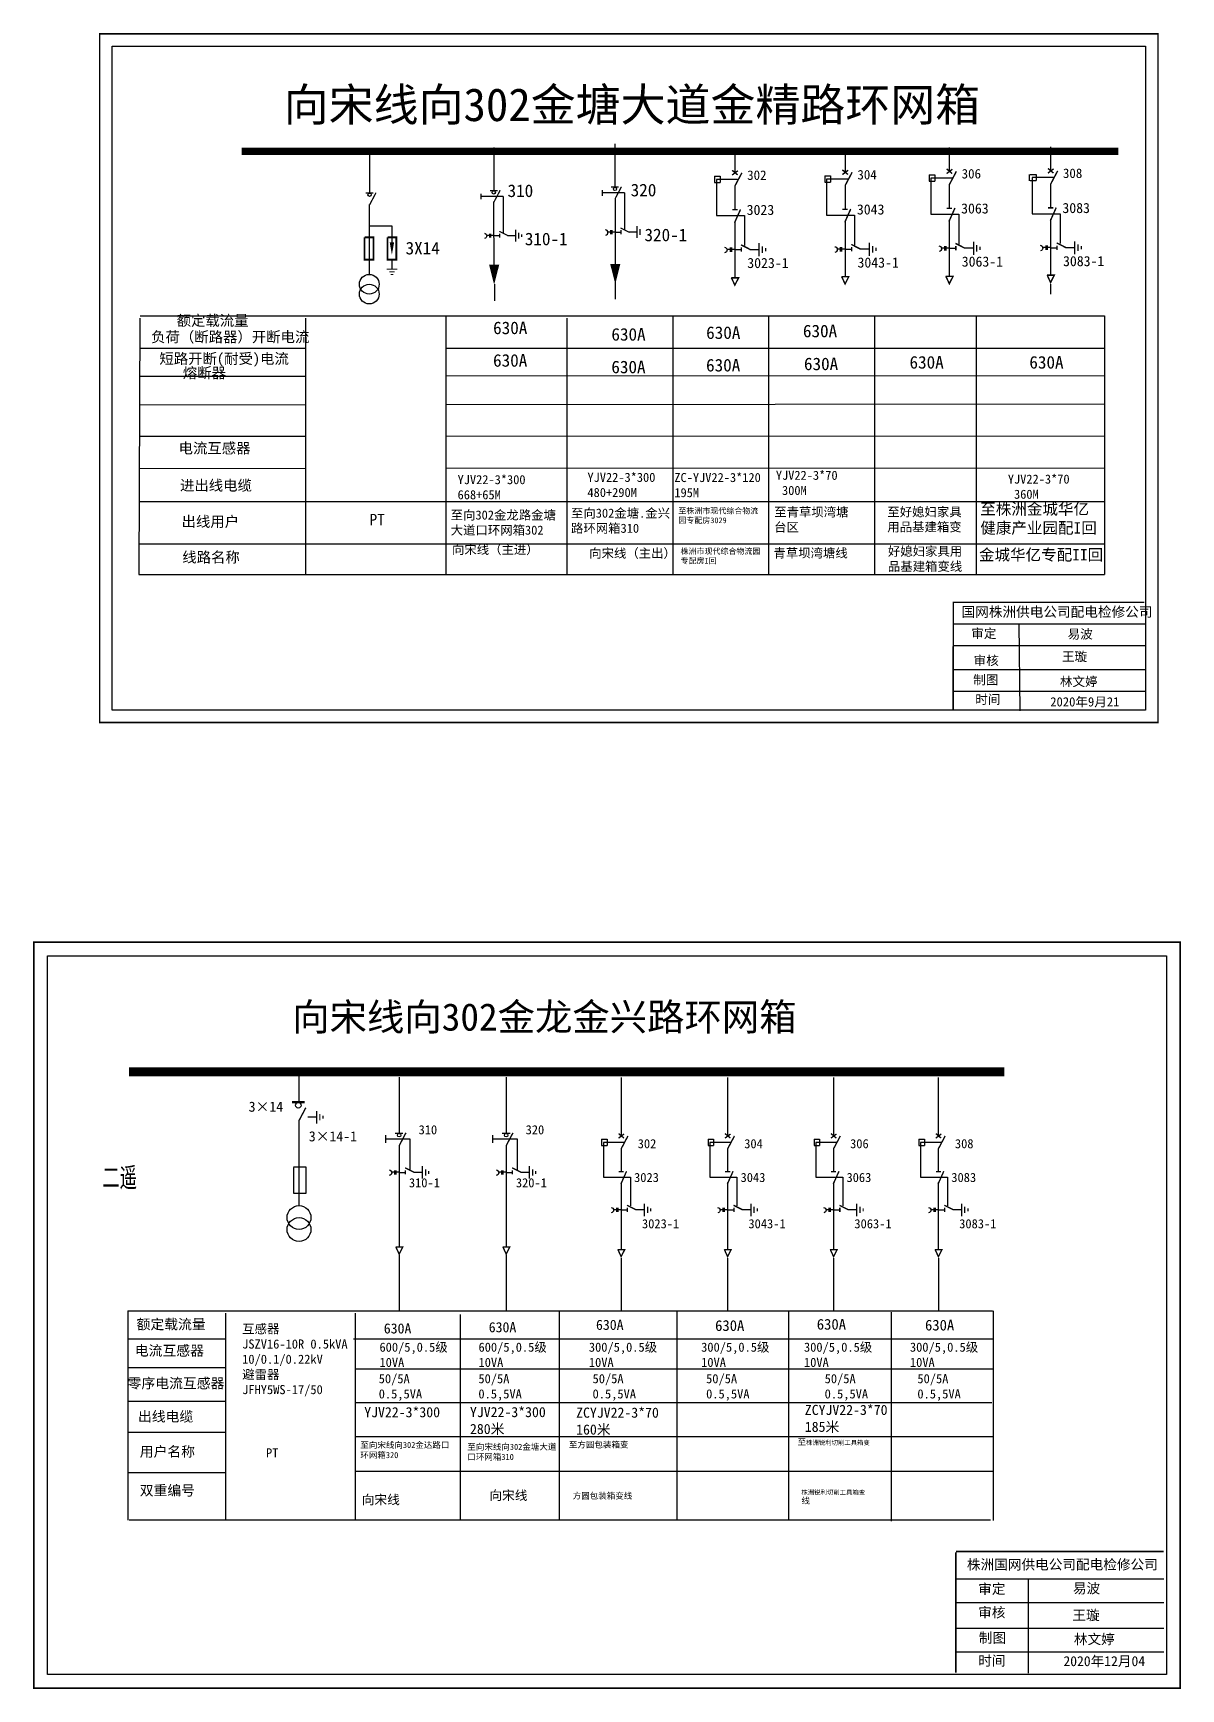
# Model space of a CAD drawing. Extents: x 1227 to 1916, y -706 to -78.
# Drawn here: x 1481.1 to 1682.4, y -706.4 to -415.9 of the extents above; entities that cross this region are included whole.
import ezdxf

# ---------------------------------------------------------------- set-up
doc = ezdxf.new("R2010")
doc.units = 0
doc.header["$LTSCALE"] = 5
doc.linetypes.add('ACAD_ISO02W100', pattern=[15, 12, -3])
doc.linetypes.add('CENTER', pattern=[50.8, 31.75, -6.35, 6.35, -6.35])
doc.layers.get('0').update_dxf_attribs({"linetype": 'CONTINUOUS'})
doc.layers.get('Defpoints').update_dxf_attribs({"linetype": 'CONTINUOUS'})
for name, color, linetype in [('2', 7, 'CONTINUOUS'), ('3', 7, 'CONTINUOUS'), ('Layer2', 1, 'CONTINUOUS')]:
    doc.layers.add(name, color=color, linetype=linetype)
doc.layers.add('MiniCADLayer', color=7, linetype='CONTINUOUS', lineweight=20)
doc.styles.add('宋体_txtstyle_0.00_0_0', font='')
doc.styles.add('宋体_txtstyle_1.60_0_0', font='', dxfattribs={"height": 1.599161})
doc.styles.add('宋体_txtstyle_1.66_0_0', font='', dxfattribs={"height": 1.663926})
doc.styles.add('宋体_txtstyle_1.77_0_0', font='', dxfattribs={"height": 1.774854})
doc.styles.add('宋体_txtstyle_1.78_0_0', font='', dxfattribs={"height": 1.776846})
doc.styles.add('宋体_txtstyle_1.85_0_0', font='', dxfattribs={"height": 1.848807})
doc.styles.add('宋体_txtstyle_1.99_0_0', font='', dxfattribs={"height": 1.985801})
doc.styles.add('宋体_txtstyle_2.21_0_0', font='', dxfattribs={"height": 2.206445})
doc.styles.add('宋体_txtstyle_3.43_0_0', font='', dxfattribs={"height": 3.432908})
doc.styles.get('宋体_txtstyle_0.00_0_0').set_extended_font_data('宋体')
doc.styles.get('宋体_txtstyle_1.60_0_0').set_extended_font_data('宋体')
doc.styles.get('宋体_txtstyle_1.66_0_0').set_extended_font_data('宋体')
doc.styles.get('宋体_txtstyle_1.77_0_0').set_extended_font_data('宋体')
doc.styles.get('宋体_txtstyle_1.78_0_0').set_extended_font_data('宋体')
doc.styles.get('宋体_txtstyle_1.85_0_0').set_extended_font_data('宋体')
doc.styles.get('宋体_txtstyle_1.99_0_0').set_extended_font_data('宋体')
doc.styles.get('宋体_txtstyle_2.21_0_0').set_extended_font_data('宋体')
doc.styles.get('宋体_txtstyle_3.43_0_0').set_extended_font_data('宋体')

# ---------------------------------------------------------------- blocks, each defined once
blk = doc.blocks.new('JD')
for points in [[(-2, 0.2), (-2, -0.2), (2, 0.2), (2, -0.2)], [(1, -1.2), (1, -0.8), (-1, -1.2), (-1, -0.8)], [(-0.5, -1.8), (-0.5, -2.2), (0.5, -1.8), (0.5, -2.2)]]:
    blk.add_trace(points)

msp = doc.modelspace()

# ---------------------------------------------------------------- linework, layer by layer
at = {"color": 0}
for p, q in [((1527.71, -598.12, 0.01), (1527.71, -603.39, 0.01)), ((1545.31, -599.09, 0.01), (1545.31, -608.87, 0.01)), ((1564.07, -599.09, 0.01), (1564.07, -608.87, 0.01)), ((1584.24, -599.14, 0.01), (1584.24, -609.42, 0.01)), ((1602.91, -599.14, 0.01), (1602.91, -609.42, 0.01)), ((1621.48, -599.14, 0.01), (1621.48, -609.42, 0.01)), ((1639.86, -599.14, 0.01), (1639.86, -609.42, 0.01)), ((1527.74, -606.65, 0.01), (1527.74, -621.58, 0.01)), ((1529.31, -606.06, 0.01), (1530.82, -606.06, 0.01)), ((1580.82, -609.97, 0.01), (1580.82, -611.04, 0.01)), ((1580.82, -609.97, 0.01), (1581.78, -609.97, 0.01)), ((1581.78, -609.97, 0.01), (1581.78, -611.04, 0.01)), ((1599.49, -609.97, 0.01), (1599.49, -611.04, 0.01)), ((1599.49, -609.97, 0.01), (1600.45, -609.97, 0.01)), ((1600.45, -609.97, 0.01), (1600.45, -611.04, 0.01)), ((1618.07, -609.97, 0.01), (1618.07, -611.04, 0.01)), ((1618.07, -609.97, 0.01), (1619.03, -609.97, 0.01)), ((1619.03, -609.97, 0.01), (1619.03, -611.04, 0.01)), ((1636.45, -609.97, 0.01), (1636.45, -611.04, 0.01)), ((1636.45, -609.97, 0.01), (1637.41, -609.97, 0.01)), ((1637.41, -609.97, 0.01), (1637.41, -611.04, 0.01)), ((1545.31, -611.06, 0.01), (1545.31, -628.84, 0.01)), ((1564.07, -611.06, 0.01), (1564.07, -628.84, 0.01)), ((1580.82, -611.04, 0.01), (1581.78, -611.04, 0.01)), ((1584.24, -611.6, 0.01), (1584.24, -615.56, 0.01)), ((1599.49, -611.04, 0.01), (1600.45, -611.04, 0.01)), ((1602.91, -611.6, 0.01), (1602.91, -615.56, 0.01)), ((1618.07, -611.04, 0.01), (1619.03, -611.04, 0.01)), ((1621.48, -611.6, 0.01), (1621.48, -615.56, 0.01)), ((1636.45, -611.04, 0.01), (1637.41, -611.04, 0.01)), ((1639.86, -611.6, 0.01), (1639.86, -615.56, 0.01)), ((1545.31, -615.78, 0.01), (1546.41, -615.78, 0.01)), ((1547.86, -615.75, 0.01), (1549.36, -615.75, 0.01)), ((1564.07, -615.78, 0.01), (1565.18, -615.78, 0.01)), ((1566.63, -615.75, 0.01), (1568.13, -615.75, 0.01)), ((1584.24, -617.55, 0.01), (1584.24, -629.25, 0.01)), ((1602.91, -617.55, 0.01), (1602.91, -629.25, 0.01)), ((1621.48, -617.55, 0.01), (1621.48, -629.25, 0.01)), ((1639.86, -617.55, 0.01), (1639.86, -629.25, 0.01)), ((1584.24, -622.35, 0.01), (1585.34, -622.35, 0.01)), ((1586.79, -622.32, 0.01), (1588.29, -622.32, 0.01)), ((1602.91, -622.35, 0.01), (1604.01, -622.35, 0.01)), ((1605.46, -622.32, 0.01), (1606.97, -622.32, 0.01)), ((1621.48, -622.35, 0.01), (1622.59, -622.35, 0.01)), ((1624.03, -622.32, 0.01), (1625.54, -622.32, 0.01)), ((1639.86, -622.35, 0.01), (1640.97, -622.35, 0.01)), ((1642.42, -622.32, 0.01), (1643.92, -622.32, 0.01)), ((1515, -645.02, 0.01), (1497.85, -645.02, 0.01)), ((1514.93, -650.06, 0.01), (1497.79, -650.06, 0.01)), ((1514.93, -656.01, 0.01), (1497.79, -656.01, 0.01)), ((1514.87, -661.44, 0.01), (1497.72, -661.44, 0.01)), ((1514.93, -668.5, 0.01), (1497.78, -668.5, 0.01))]:
    msp.add_line(p, q, dxfattribs=at)
at = {"color": 0, "linetype": 'ACAD_ISO02W100'}
for p, q in [((1581.13, -610.53, 0.01), (1581.13, -616.63, 0.01)), ((1584.71, -610.53, 0.01), (1581.13, -610.53, 0.01)), ((1599.8, -610.53, 0.01), (1599.8, -616.63, 0.01)), ((1603.39, -610.53, 0.01), (1599.8, -610.53, 0.01)), ((1618.37, -610.53, 0.01), (1618.37, -616.63, 0.01)), ((1621.96, -610.53, 0.01), (1618.37, -610.53, 0.01)), ((1636.76, -610.53, 0.01), (1636.76, -616.63, 0.01)), ((1640.34, -610.53, 0.01), (1636.76, -610.53, 0.01)), ((1581.13, -616.63, 0.01), (1585.86, -616.63, 0.01)), ((1585.86, -616.63, 0.01), (1585.86, -621.66, 0.01)), ((1599.8, -616.63, 0.01), (1604.53, -616.63, 0.01)), ((1604.53, -616.63, 0.01), (1604.53, -621.66, 0.01)), ((1618.37, -616.63, 0.01), (1623.11, -616.63, 0.01)), ((1623.11, -616.63, 0.01), (1623.11, -621.66, 0.01)), ((1636.76, -616.63, 0.01), (1641.49, -616.63, 0.01)), ((1641.49, -616.63, 0.01), (1641.49, -621.66, 0.01))]:
    msp.add_line(p, q, dxfattribs=at)
at = {"color": 0, "linetype": 'CENTER'}
for p, q in [((1545.31, -630.27, 0.01), (1545.31, -640.1, 0.01)), ((1564.08, -630.27, 0.01), (1564.08, -640.1, 0.01)), ((1584.24, -630.82, 0.01), (1584.24, -640.05, 0.01)), ((1602.91, -630.82, 0.01), (1602.91, -640.05, 0.01)), ((1621.49, -630.82, 0.01), (1621.49, -640.05, 0.01)), ((1639.87, -630.82, 0.01), (1639.87, -640.05, 0.01))]:
    msp.add_line(p, q, dxfattribs=at)
at = {"color": 0, "linetype": 'Continuous'}
for p, q in [((1497.75, -640.08, 0.01), (1649.36, -640.08, 0.01)), ((1497.82, -676.83, 0.01), (1497.82, -640.08, 0.01)), ((1514.84, -640.48, 0.01), (1514.84, -676.82, 0.01)), ((1537.6, -640.48, 0.01), (1537.6, -676.82, 0.01)), ((1556.04, -640.72, 0.01), (1556.04, -676.8, 0.01)), ((1573.38, -640.15, 0.01), (1573.38, -676.82, 0.01)), ((1594.03, -640.15, 0.01), (1594.03, -676.82, 0.01)), ((1613.57, -640.18, 0.01), (1613.57, -676.84, 0.01)), ((1631.62, -640.3, 0.01), (1631.62, -676.97, 0.01)), ((1649.45, -640.1, 0.01), (1649.45, -676.85, 0.01)), ((1537.32, -644.99, 0.01), (1649.41, -644.99, 0.01)), ((1537.6, -650.27, 0.01), (1649.45, -650.27, 0.01)), ((1537.6, -656.16, 0.01), (1649.27, -656.16, 0.01)), ((1537.6, -662.14, 0.01), (1649.57, -662.14, 0.01)), ((1537.6, -668.21, 0.01), (1649.41, -668.21, 0.01)), ((1649.02, -676.83, 0.01), (1497.94, -676.83, 0.01)), ((1642.94, -687.08, 0.01), (1679.38, -687.08, 0.01)), ((1655.59, -687.08, 0.01), (1655.59, -703.64, 0.01)), ((1642.94, -691.23, 0.01), (1679.38, -691.23, 0.01)), ((1642.94, -695.76, 0.01), (1679.38, -695.76, 0.01)), ((1642.94, -699.91, 0.01), (1679.38, -699.91, 0.01))]:
    msp.add_line(p, q, dxfattribs=at)
at = {"color": 0, "linetype": 'Continuous', "const_width": 0.292, "elevation": 0.01}
msp.add_lwpolyline([(1481.27, -575.41), (1682.25, -575.41), (1682.25, -706.27), (1481.27, -706.27)], close=True, dxfattribs=at)
at = {"color": 0, "linetype": 'Continuous', "elevation": 0.01}
msp.add_lwpolyline([(1483.64, -577.77), (1679.88, -577.77), (1679.88, -703.9), (1483.64, -703.9)], close=True, dxfattribs=at)
at = {"color": 0, "elevation": 0.01}
for points, const_width in [([(1497.94, -598.12), (1651.45, -598.12)], 1.6), ([(1526.51, -603.46), (1528.75, -603.46)], 0.381), ([(1527.74, -606.71), (1528.94, -604.44)], 0.24), ([(1544.6, -608.91), (1546.01, -608.91)], 0.24), ([(1545.31, -611.12), (1546.5, -608.84)], 0.24), ([(1563.37, -608.91), (1564.78, -608.91)], 0.24), ([(1564.07, -611.12), (1565.27, -608.84)], 0.24), ([(1583.78, -609.77), (1584.75, -609.04)], 0.24), ([(1583.79, -608.97), (1584.73, -609.76)], 0.24), ([(1584.24, -611.66), (1585.43, -609.39)], 0.24), ([(1602.45, -609.77), (1603.42, -609.04)], 0.24), ([(1602.46, -608.97), (1603.4, -609.76)], 0.24), ([(1602.91, -611.66), (1604.11, -609.39)], 0.24), ([(1621.03, -608.97), (1621.97, -609.76)], 0.24), ([(1621.03, -609.77), (1622, -609.04)], 0.24), ([(1621.48, -611.66), (1622.68, -609.39)], 0.24), ([(1639.41, -609.77), (1640.38, -609.04)], 0.24), ([(1639.42, -608.97), (1640.36, -609.76)], 0.24), ([(1639.86, -611.66), (1641.06, -609.39)], 0.24), ([(1546.35, -614.98), (1547.95, -615.78)], 0.24), ([(1546.41, -615.41), (1546.41, -616.15)], 0.24), ([(1565.12, -614.98), (1566.72, -615.78)], 0.24), ([(1565.18, -615.41), (1565.18, -616.15)], 0.24), ([(1583.8, -615.63), (1584.69, -615.63)], 0.24), ([(1584.19, -617.84), (1585.19, -615.58)], 0.24), ([(1602.48, -615.63), (1603.37, -615.63)], 0.24), ([(1602.86, -617.84), (1603.87, -615.58)], 0.24), ([(1621.05, -615.63), (1621.94, -615.63)], 0.24), ([(1621.43, -617.84), (1622.44, -615.58)], 0.24), ([(1639.43, -615.63), (1640.32, -615.63)], 0.24), ([(1639.81, -617.84), (1640.82, -615.58)], 0.24), ([(1585.28, -621.55), (1586.88, -622.35)], 0.24), ([(1603.95, -621.55), (1605.55, -622.35)], 0.24), ([(1622.53, -621.55), (1624.13, -622.35)], 0.24), ([(1640.91, -621.55), (1642.51, -622.35)], 0.24), ([(1585.34, -621.98), (1585.34, -622.72)], 0.24), ([(1604.01, -621.98), (1604.01, -622.72)], 0.24), ([(1622.59, -621.98), (1622.59, -622.72)], 0.24), ([(1640.97, -621.98), (1640.97, -622.72)], 0.24), ([(1544.72, -628.87), (1545.94, -628.87), (1545.31, -630.11), (1544.73, -628.85)], 0.24), ([(1563.48, -628.87), (1564.71, -628.87), (1564.08, -630.11), (1563.5, -628.85)], 0.24), ([(1583.65, -629.32), (1584.87, -629.32), (1584.24, -630.56), (1583.66, -629.3)], 0.24), ([(1602.32, -629.32), (1603.54, -629.32), (1602.91, -630.56), (1602.33, -629.3)], 0.24), ([(1620.89, -629.32), (1622.11, -629.32), (1621.49, -630.56), (1620.91, -629.3)], 0.24), ([(1639.27, -629.32), (1640.49, -629.32), (1639.87, -630.56), (1639.29, -629.3)], 0.24)]:
    msp.add_lwpolyline(points, dxfattribs=dict(at, const_width=const_width))
for points in [[(1542.89, -609.27), (1542.89, -610.6)], [(1561.66, -609.27), (1561.66, -610.6)], [(1526.79, -614.92), (1526.79, -619.4), (1529.01, -619.4), (1529.01, -614.87), (1526.79, -614.87)], [(1544.5, -615.77), (1543.99, -615.77)], [(1544.5, -615.43), (1544.5, -616.16)], [(1544.72, -615.43), (1544.72, -616.16)], [(1545.3, -615.77), (1544.72, -615.77)], [(1563.27, -615.77), (1562.76, -615.77)], [(1563.27, -615.43), (1563.27, -616.16)], [(1563.49, -615.43), (1563.49, -616.16)], [(1564.07, -615.77), (1563.49, -615.77)], [(1583.43, -622.34), (1582.92, -622.34)], [(1583.43, -622), (1583.43, -622.73)], [(1583.65, -622), (1583.65, -622.73)], [(1584.23, -622.34), (1583.65, -622.34)], [(1602.1, -622.34), (1601.59, -622.34)], [(1602.1, -622), (1602.1, -622.73)], [(1602.32, -622), (1602.32, -622.73)], [(1602.9, -622.34), (1602.32, -622.34)], [(1620.67, -622.34), (1620.17, -622.34)], [(1620.67, -622), (1620.67, -622.73)], [(1620.9, -622), (1620.9, -622.73)], [(1621.48, -622.34), (1620.9, -622.34)], [(1639.06, -622.34), (1638.55, -622.34)], [(1639.06, -622), (1639.06, -622.73)], [(1639.28, -622), (1639.28, -622.73)], [(1639.86, -622.34), (1639.28, -622.34)]]:
    msp.add_lwpolyline(points, dxfattribs=at)
at = {"color": 0, "linetype": 'ACAD_ISO02W100', "elevation": 0.01}
for points in [[(1547.27, -615.4), (1547.27, -609.94), (1542.89, -609.94)], [(1566.04, -615.4), (1566.04, -609.94), (1561.66, -609.94)]]:
    msp.add_lwpolyline(points, dxfattribs=at)
at = {"color": 0, "elevation": 0.01}
for points in [[(1543.56, -615.35, -0.877934), (1543.58, -616.33)], [(1562.33, -615.35, -0.877934), (1562.35, -616.33)], [(1582.49, -621.93, -0.877934), (1582.51, -622.9)], [(1601.16, -621.93, -0.877934), (1601.18, -622.9)], [(1619.74, -621.93, -0.877934), (1619.76, -622.9)], [(1638.12, -621.93, -0.877934), (1638.14, -622.9)]]:
    msp.add_lwpolyline(points, format="xyb", dxfattribs=at)
at = {"color": 0, "linetype": 'Continuous', "const_width": 0.292}
for points, elevation in [([(1642.94, -682.44), (1642.92, -703.57)], 0.01), ([(1642.94, -682.31), (1679.38, -682.31)], -0.01)]:
    msp.add_lwpolyline(points, dxfattribs=dict(at, elevation=elevation))
at = {"color": 0}
for centre, radius in [((1527.63, -604, 0.01), 0.488), ((1545.31, -609.24, 0.01), 0.307), ((1564.07, -609.24, 0.01), 0.307)]:
    msp.add_circle(centre, radius, dxfattribs=at)
at = {"layer": '2', "color": 0}
for centre in [(1527.75, -623.71, 0.01), (1527.75, -625.81, 0.01)]:
    msp.add_circle(centre, 2.09, dxfattribs=at)
at = {"layer": 'Defpoints', "color": 0}
for p, q in [((1583.16, -435.29), (1583.16, -442.86)), ((1540.13, -436.33), (1540.13, -443.89)), ((1561.89, -435.92), (1561.89, -443.48)), ((1604.17, -436.18), (1604.17, -440.4)), ((1623.5, -436.1), (1623.5, -440.32)), ((1641.78, -435.93), (1641.78, -440.15)), ((1659.54, -435.85), (1659.54, -440.07)), ((1600.62, -440.98), (1600.62, -442.08)), ((1600.62, -440.98), (1601.62, -440.98)), ((1601.62, -440.98), (1601.62, -442.08)), ((1619.95, -440.9), (1620.95, -440.9)), ((1619.95, -440.9), (1619.95, -442)), ((1620.95, -440.9), (1620.95, -442)), ((1638.23, -440.73), (1638.23, -441.83)), ((1638.23, -440.73), (1639.23, -440.73)), ((1639.23, -440.73), (1639.23, -441.83)), ((1655.78, -440.67), (1655.78, -441.78)), ((1655.99, -440.65), (1656.99, -440.65)), ((1656.99, -440.65), (1656.99, -441.75)), ((1600.62, -442.08), (1601.62, -442.08)), ((1604.17, -442.67), (1604.17, -446.79)), ((1619.95, -442), (1620.95, -442)), ((1623.5, -442.59), (1623.5, -446.71)), ((1638.23, -441.83), (1639.23, -441.83)), ((1641.78, -442.42), (1641.78, -446.54)), ((1655.99, -441.75), (1656.99, -441.75)), ((1659.54, -442.34), (1659.54, -446.46)), ((1540.03, -445.93), (1540.04, -458.28)), ((1561.86, -445.45), (1561.89, -458.05)), ((1583.2, -444.85), (1583.2, -456.64)), ((1540.02, -449.69), (1544.04, -449.69)), ((1544.04, -449.69), (1544.04, -452.63)), ((1584.14, -450.02), (1585.65, -450.78)), ((1604.17, -448.86), (1604.17, -458.81)), ((1623.5, -448.78), (1623.5, -458.66)), ((1641.78, -448.61), (1641.78, -458.56)), ((1659.54, -448.53), (1659.54, -458.41)), ((1561.89, -451.4), (1562.93, -451.4)), ((1564.3, -451.37), (1565.71, -451.37)), ((1582.4, -450.77), (1581.92, -450.77)), ((1582.4, -450.45), (1582.4, -451.13)), ((1582.61, -450.45), (1582.61, -451.13)), ((1583.16, -450.77), (1582.61, -450.77)), ((1583.16, -450.78), (1584.2, -450.78)), ((1584.2, -450.43), (1584.2, -451.12)), ((1585.56, -450.75), (1586.98, -450.75)), ((1544.04, -455.71), (1544.04, -457.23)), ((1604.17, -453.86), (1605.32, -453.86)), ((1606.83, -453.82), (1608.4, -453.82)), ((1623.5, -453.78), (1624.65, -453.78)), ((1626.16, -453.74), (1627.72, -453.74)), ((1641.78, -453.61), (1642.93, -453.61)), ((1644.44, -453.57), (1646.01, -453.57)), ((1659.54, -453.53), (1660.69, -453.53)), ((1662.2, -453.49), (1663.76, -453.49)), ((1583.22, -458.57), (1583.22, -462.56)), ((1562.03, -459.92), (1562.03, -462.87)), ((1499.86, -465.86), (1499.69, -510.87)), ((1499.9, -465.48), (1668.98, -465.48)), ((1528.9, -465.86), (1528.9, -510.87)), ((1553.52, -465.48), (1553.52, -510.87)), ((1574.73, -465.86), (1574.73, -510.87)), ((1593.33, -465.51), (1593.33, -510.87)), ((1610.07, -465.48), (1610.07, -510.87)), ((1628.65, -465.48), (1628.65, -510.87)), ((1646.52, -465.52), (1646.52, -510.91)), ((1668.98, -465.48), (1668.98, -510.87)), ((1499.86, -471.13), (1528.9, -471.13)), ((1499.86, -476.06), (1528.9, -476.04)), ((1499.86, -481.08), (1528.9, -481.05)), ((1499.86, -486.6), (1528.9, -486.59)), ((1499.86, -492.24), (1528.9, -492.22)), ((1499.86, -498.06), (1553.52, -498.06)), ((1499.86, -505.48), (1668.98, -505.48))]:
    msp.add_line(p, q, dxfattribs=at)
at = {"layer": 'Defpoints', "color": 0, "linetype": 'ACAD_ISO02W100'}
for p, q in [((1600.94, -441.55), (1600.94, -447.9)), ((1604.67, -441.55), (1600.94, -441.55)), ((1624, -441.47), (1620.27, -441.47)), ((1620.27, -441.47), (1620.27, -447.82)), ((1638.55, -441.3), (1638.55, -447.65)), ((1642.28, -441.3), (1638.55, -441.3)), ((1660.04, -441.22), (1656.31, -441.22)), ((1656.31, -441.22), (1656.31, -447.57)), ((1600.94, -447.9), (1605.86, -447.9)), ((1605.86, -447.9), (1605.86, -453.14)), ((1620.27, -447.82), (1625.19, -447.82)), ((1625.19, -447.82), (1625.19, -453.06)), ((1638.55, -447.65), (1643.47, -447.65)), ((1643.47, -447.65), (1643.47, -452.89)), ((1656.31, -447.57), (1661.23, -447.57)), ((1661.23, -447.57), (1661.23, -452.81))]:
    msp.add_line(p, q, dxfattribs=at)
at = {"layer": 'Defpoints', "color": 0, "linetype": 'CENTER'}
msp.add_line((1659.55, -459.91), (1659.55, -461.7), dxfattribs=at)
at = {"layer": 'Defpoints', "color": 0, "ltscale": 1.433355}
for p, q in [((1553.52, -471.13), (1668.98, -471.13)), ((1553.52, -476.02), (1668.98, -475.93)), ((1553.52, -481.03), (1668.98, -480.92)), ((1553.52, -486.58), (1668.98, -486.53)), ((1553.52, -492.21), (1668.98, -492.14)), ((1553.52, -498.06), (1668.98, -498.06))]:
    msp.add_line(p, q, dxfattribs=at)
at = {"layer": 'Defpoints', "color": 0, "linetype": 'Continuous', "const_width": 0.27}
msp.add_lwpolyline([(1492.8, -416), (1678.39, -416), (1678.39, -536.84), (1492.8, -536.84)], close=True, dxfattribs=at)
at = {"layer": 'Defpoints', "color": 0, "linetype": 'Continuous'}
msp.add_lwpolyline([(1494.98, -418.18), (1676.21, -418.18), (1676.21, -534.66), (1494.98, -534.66)], close=True, dxfattribs=at)
at = {"layer": 'Defpoints', "color": 0}
for points, const_width in [([(1517.72, -436.61), (1671.44, -436.61)], 1.32), ([(1603.7, -440.77), (1604.71, -440.01)], 0.25), ([(1603.71, -439.94), (1604.68, -440.75)], 0.25), ([(1604.17, -442.73), (1605.42, -440.37)], 0.25), ([(1623.03, -440.69), (1624.04, -439.93)], 0.25), ([(1623.03, -439.86), (1624.01, -440.67)], 0.25), ([(1623.5, -442.65), (1624.75, -440.29)], 0.25), ([(1641.31, -440.52), (1642.32, -439.76)], 0.25), ([(1641.32, -439.69), (1642.29, -440.5)], 0.25), ([(1641.78, -442.48), (1643.03, -440.12)], 0.25), ([(1659.07, -440.44), (1660.08, -439.68)], 0.25), ([(1659.08, -439.61), (1660.05, -440.42)], 0.25), ([(1659.54, -442.4), (1660.79, -440.04)], 0.25), ([(1539.46, -443.92), (1540.79, -443.92)], 0.226), ([(1540.13, -446), (1541.26, -443.86)], 0.226), ([(1561.23, -443.51), (1562.56, -443.51)], 0.226), ([(1561.89, -445.59), (1563.02, -443.45)], 0.226), ([(1582.49, -442.89), (1583.83, -442.89)], 0.226), ([(1583.16, -444.97), (1584.29, -442.83)], 0.226), ([(1603.72, -446.86), (1604.65, -446.86)], 0.25), ([(1604.12, -449.16), (1605.17, -446.81)], 0.25), ([(1623.05, -446.78), (1623.98, -446.78)], 0.25), ([(1623.45, -449.08), (1624.5, -446.73)], 0.25), ([(1641.33, -446.61), (1642.26, -446.61)], 0.25), ([(1641.73, -448.91), (1642.78, -446.56)], 0.25), ([(1659.09, -446.53), (1660.02, -446.53)], 0.25), ([(1659.49, -448.83), (1660.54, -446.48)], 0.25), ([(1539.24, -451.7), (1539.24, -455.62), (1540.81, -455.62), (1540.81, -451.7), (1539.29, -451.7)], 0.331), ([(1543.26, -451.7), (1543.26, -455.62), (1544.82, -455.62), (1544.82, -451.7), (1543.3, -451.7)], 0.331), ([(1562.88, -450.65), (1564.38, -451.4)], 0.226), ([(1562.93, -451.05), (1562.93, -451.75)], 0.226), ([(1605.26, -453.02), (1606.92, -453.86)], 0.25), ([(1624.59, -452.94), (1626.25, -453.78)], 0.25), ([(1642.87, -452.77), (1644.53, -453.61)], 0.25), ([(1642.93, -453.22), (1642.93, -453.99)], 0.25), ([(1660.63, -452.69), (1662.29, -453.53)], 0.25), ([(1660.69, -453.14), (1660.69, -453.91)], 0.25), ([(1605.32, -453.47), (1605.32, -454.24)], 0.25), ([(1624.65, -453.39), (1624.65, -454.16)], 0.25), ([(1582.72, -457.33), (1583.73, -457.33), (1583.22, -458.35), (1582.74, -457.31)], 0.199), ([(1603.56, -458.81), (1604.83, -458.81), (1604.18, -460.09), (1603.57, -458.78)], 0.25), ([(1622.89, -458.59), (1624.16, -458.59), (1623.51, -459.88), (1622.9, -458.57)], 0.25), ([(1641.17, -458.56), (1642.44, -458.56), (1641.79, -459.84), (1641.18, -458.53)], 0.25), ([(1658.93, -458.34), (1660.2, -458.34), (1659.55, -459.63), (1658.94, -458.32)], 0.25)]:
    msp.add_lwpolyline(points, dxfattribs=dict(at, const_width=const_width))
for points in [[(1559.63, -444.07), (1559.63, -445.02)], [(1580.9, -443.45), (1580.9, -444.4)], [(1561.13, -451.39), (1560.66, -451.39)], [(1561.13, -451.07), (1561.13, -451.76)], [(1561.34, -451.07), (1561.34, -451.76)], [(1561.89, -451.39), (1561.34, -451.39)], [(1640.94, -453.24), (1640.94, -454)], [(1641.18, -453.24), (1641.18, -454)], [(1658.7, -453.16), (1658.7, -453.92)], [(1658.94, -453.16), (1658.94, -453.92)], [(1603.33, -453.84), (1602.81, -453.84)], [(1603.33, -453.49), (1603.33, -454.25)], [(1603.57, -453.49), (1603.57, -454.25)], [(1604.17, -453.84), (1603.57, -453.84)], [(1622.66, -453.76), (1622.14, -453.76)], [(1622.66, -453.41), (1622.66, -454.17)], [(1622.89, -453.41), (1622.89, -454.17)], [(1623.5, -453.76), (1622.89, -453.76)], [(1640.94, -453.59), (1640.42, -453.59)], [(1641.78, -453.59), (1641.18, -453.59)], [(1658.7, -453.51), (1658.18, -453.51)], [(1659.54, -453.51), (1658.94, -453.51)]]:
    msp.add_lwpolyline(points, dxfattribs=at)
at = {"layer": 'Defpoints', "color": 0, "ltscale": 2}
for points in [[(1584.84, -443.92), (1580.9, -443.92)], [(1584.84, -443.92), (1584.84, -450.39)], [(1563.57, -444.55), (1559.63, -444.55)], [(1563.57, -444.55), (1563.57, -451.01)]]:
    msp.add_lwpolyline(points, dxfattribs=at)
at = {"layer": 'Defpoints', "color": 0}
for points, format in [([(1544.04, -452.58, 0.772, 0, 0), (1544.04, -454.78, 0, 0, 0)], "xyseb"), ([(1560.25, -451, -0.877934), (1560.27, -451.92)], "xyb"), ([(1639.97, -453.17, -0.877934), (1639.99, -454.18)], "xyb"), ([(1657.73, -453.09, -0.877934), (1657.75, -454.1)], "xyb"), ([(1561.97, -456.52, 1.77, 0, 0), (1561.97, -460.02, 0, 0, 0)], "xyseb"), ([(1583.21, -456.4, 1.77, 0, 0), (1583.21, -459.9, 0, 0, 0)], "xyseb"), ([(1602.36, -453.42, -0.877934), (1602.38, -454.43)], "xyb"), ([(1621.69, -453.34, -0.877934), (1621.71, -454.35)], "xyb")]:
    msp.add_lwpolyline(points, format=format, dxfattribs=at)
for centre, radius in [((1540.13, -444.24), 0.289), ((1561.89, -443.83), 0.289), ((1583.16, -443.21), 0.289), ((1540.07, -459.93), 1.73), ((1540.07, -461.67), 1.73)]:
    msp.add_circle(centre, radius, dxfattribs=at)
msp.add_arc((1581.47, -450.84), 0.462, 278.5404, 83.6643, dxfattribs=at)
for points in [[(1586.9, -451.84), (1587.11, -451.84), (1586.9, -449.73), (1587.11, -449.73)], [(1587.64, -450.26), (1587.42, -450.26), (1587.64, -451.32), (1587.42, -451.32)], [(1565.63, -452.46), (1565.84, -452.46), (1565.63, -450.36), (1565.84, -450.36)], [(1566.37, -450.88), (1566.16, -450.88), (1566.37, -451.94), (1566.16, -451.94)], [(1566.68, -451.67), (1566.89, -451.67), (1566.68, -451.15), (1566.89, -451.15)]]:
    msp.add_trace(points, dxfattribs=at)
at = {"layer": 'Layer2', "color": 0}
msp.add_line((1499.69, -510.87), (1668.98, -510.87), dxfattribs=at)
at = {"layer": 'Layer2', "color": 0, "linetype": 'Continuous'}
for p, q in [((1642.49, -519.52), (1676.14, -519.52)), ((1654, -519.44), (1654.17, -534.81)), ((1642.49, -523.35), (1676.14, -523.35)), ((1642.49, -527.53), (1676.14, -527.53)), ((1642.49, -531.36), (1676.14, -531.36))]:
    msp.add_line(p, q, dxfattribs=at)
at = {"layer": 'Layer2', "color": 0, "linetype": 'Continuous', "const_width": 0.27}
for points in [[(1642.35, -515.74), (1676, -515.74)], [(1642.49, -515.79), (1642.47, -534.74)]]:
    msp.add_lwpolyline(points, dxfattribs=at)

# ---------------------------------------------------------------- block references
at = {"color": 0, "xscale": 0.5597064011271755, "yscale": 0.5597064011271755, "zscale": 0.5597064011272079, "rotation": 90}
for p in [(1530.84, -606.1, 0.01), (1549.39, -615.79, 0.01), (1568.15, -615.79, 0.01), (1588.32, -622.36, 0.01), (1606.99, -622.36, 0.01), (1625.56, -622.36, 0.01), (1643.94, -622.36, 0.01)]:
    msp.add_blockref('JD', p, dxfattribs=at)
at = {"layer": 'Defpoints', "color": 0, "xscale": 0.5823741028316647, "yscale": 0.5823741028316647, "zscale": 0.5823741028317219, "rotation": 90}
for p in [(1608.42, -453.87), (1627.75, -453.79), (1646.03, -453.62), (1663.79, -453.54)]:
    msp.add_blockref('JD', p, dxfattribs=at)
at = {"layer": 'Defpoints', "color": 0, "xscale": 0.4633534948313809, "yscale": 0.463353492776605, "zscale": 0.4633534928590778}
msp.add_blockref('JD', (1544.07, -457.3), dxfattribs=at)

# ---------------------------------------------------------------- texts
at = {"color": 0, "linetype": 'Continuous', "style": '宋体_txtstyle_1.78_0_0'}
for s, p in [('3×14', (1518.92, -605.14, 0.01)), ('3×14-1', (1529.47, -610.34, 0.01))]:
    msp.add_text(s, height=1.777, dxfattribs=at).set_placement(p)
at = {"color": 0, "style": '宋体_txtstyle_1.60_0_0'}
for s, p in [('310', (1548.72, -609.1, 0.01)), ('320', (1567.49, -609.1, 0.01)), ('302', (1587.15, -611.54, 0.01)), ('304', (1605.82, -611.54, 0.01)), ('306', (1624.39, -611.54, 0.01)), ('308', (1642.77, -611.54, 0.01)), ('3023', (1586.51, -617.47, 0.01)), ('3043', (1605.18, -617.47, 0.01)), ('3063', (1623.76, -617.47, 0.01)), ('3083', (1642.14, -617.47, 0.01)), ('310-1', (1547.02, -618.4, 0.01)), ('320-1', (1565.78, -618.4, 0.01)), ('3023-1', (1587.89, -625.59, 0.01)), ('3043-1', (1606.56, -625.59, 0.01)), ('3063-1', (1625.14, -625.59, 0.01)), ('3083-1', (1643.52, -625.59, 0.01))]:
    msp.add_text(s, height=1.599, dxfattribs=at).set_placement(p)
at = {"color": 7, "linetype": 'Continuous', "lineweight": -2, "true_color": 0xffffff, "attachment_point": 1, "style": '宋体_txtstyle_0.00_0_0'}
for s, insert, char_height, width in [('国网株洲供电公司配电检修公司', (1643.94, -516.54, -0.01), 1.7528, 47.9203), ('向宋线向302金龙金兴路环网箱', (1526.56, -586.1, 0.01), 4.8048, 145.0483), ('ZCYJV22-3*70\\P185米', (1616.45, -656.57), 1.7768, 28.6451), ('{\\fSimSun|b0|i0|c134|p2;YJV22-3*300}', (1539.19, -656.97, 0.01), 1.7768, 28.6451), ('{\\fSimSun|b0|i0|c134|p2;YJV22-3*300\\P280米}', (1557.73, -656.95), 1.7768, 28.6451), ('{\\fSimSun|b0|i0|c134|p2;ZCYJV22-3*70\\P160米}', (1576.35, -657.05), 1.7768, 28.6451), ('{\\fSimSun|b0|i0|c134|p2;至向宋线向302金达路口环网箱320}', (1538.51, -663.08, 0.01), 1.0661, 16.0725), ('{\\fSimSun|b0|i0|c134|p2;至向宋线向302金塘大道口环网箱310}', (1557.27, -663.4), 1.0661, 16.0725), ('{\\fSimSun|b0|i0|c134|p2;至方圆包装箱变}', (1575.07, -663.02, 0.01), 1.0661, 16.0725), ('至{\\H0.75x;\\C256;株洲锐利切削工具箱变}', (1615.17, -662.54, 0.01), 1.0661, 16.0725), ('{\\fSimSun|b0|i0|c134|p2;向宋线}', (1538.75, -672.39, 0.01), 1.6336, 17.6015), ('{\\fSimSun|b0|i0|c134|p2;向宋线}', (1561.13, -671.63), 1.6336, 17.6015), ('{\\fSimSun|b0|i0|c134|p2;方圆包装箱变线}', (1575.75, -672, 0.01), 1.0661, 16.0725), ('{\\H0.75x;\\C256;株洲锐利切削工具箱变\\P}线', (1615.85, -671.52, 0.01), 1.0661, 16.0725), ('株洲国网供电公司配电检修公司', (1644.88, -683.71, -0.01), 1.7528, 47.9203), ('易波', (1663.46, -687.89, 0.01), 1.753, 13.7078), ('王璇', (1663.37, -692.59, 0.01), 1.753, 13.7078), ('2020年12月04', (1661.8, -700.67, 0.01), 1.753, 25.6387)]:
    msp.add_mtext(s, dxfattribs=dict(at, insert=insert, char_height=char_height, width=width))
at = {"color": 0, "linetype": 'Continuous', "lineweight": -2, "attachment_point": 1, "style": '宋体_txtstyle_0.00_0_0'}
for s, insert, char_height, width in [('{\\fSimSun|b0|i0|c134|p2;额定载流量}', (1499.27, -641.54, 0.01), 1.7768, 28.6451), ('{\\fSimSun|b0|i0|c134|p2;630A}', (1561.02, -642.06, 0.01), 1.7768, 28.6451), ('{\\fSimSun|b0|i0|c134|p2;630A}', (1579.83, -641.64, 0.01), 1.7768, 28.6451), ('{\\fSimSun|b0|i0|c134|p2;630A}', (1600.72, -641.72, 0.01), 1.883, 15.1415), ('{\\fSimSun|b0|i0|c134|p2;630A}', (1618.55, -641.49, 0.01), 1.883, 15.1415), ('{\\fSimSun|b0|i0|c134|p2;630A}', (1637.53, -641.64, 0.01), 1.883, 15.1415), ('\\A1;{\\fSimSun|b0|i0|c134|p2;互感器\\PJSZV16-10R 0.5kVA\\P10/0.1/0.22kV\\P避雷器\\PJFHY5WS-17/50}', (1517.78, -642.43, 0.01), 1.5992, 29.4876), ('{\\fSimSun|b0|i0|c134|p2;630A}', (1542.62, -642.27, 0.01), 1.7768, 28.6451), ('{\\fSimSun|b0|i0|c134|p2;电流互感器}', (1498.96, -646.16, 0.01), 1.7768, 28.6451), ('\\A1;{\\fSimSun|b0|i0|c134|p2;600/5,0.5级\\P10VA}', (1541.86, -645.65, 0.01), 1.5992, 29.4876), ('\\A1;{\\fSimSun|b0|i0|c134|p2;600/5,0.5级\\P10VA}', (1559.23, -645.65, 0.01), 1.5992, 29.4876), ('\\A1;{\\fSimSun|b0|i0|c134|p2;300/5,0.5级\\P10VA}', (1578.58, -645.65, 0.01), 1.5992, 29.4876), ('\\A1;{\\fSimSun|b0|i0|c134|p2;300/5,0.5级\\P10VA}', (1598.27, -645.65, 0.01), 1.5992, 29.4876), ('\\A1;{\\fSimSun|b0|i0|c134|p2;300/5,0.5级\\P10VA}', (1616.3, -645.65, 0.01), 1.5992, 29.4876), ('\\A1;{\\fSimSun|b0|i0|c134|p2;300/5,0.5级\\P10VA}', (1634.88, -645.65, 0.01), 1.5992, 29.4876), ('{\\fSimSun|b0|i0|c134|p2;零序电流互感器}', (1497.7, -651.89, 0.01), 1.7768, 28.6451), ('{\\fSimSun|b0|i0|c134|p2;50/5A\\P0.5,5VA}', (1541.73, -651.18, 0.01), 1.5992, 28.6451), ('{\\fSimSun|b0|i0|c134|p2;50/5A\\P0.5,5VA}', (1559.21, -651.18, 0.01), 1.5992, 28.6451), ('{\\fSimSun|b0|i0|c134|p2;50/5A\\P0.5,5VA}', (1579.23, -651.18, 0.01), 1.5992, 28.6451), ('{\\fSimSun|b0|i0|c134|p2;50/5A\\P0.5,5VA}', (1599.14, -651.18, 0.01), 1.5992, 28.6451), ('{\\fSimSun|b0|i0|c134|p2;50/5A\\P0.5,5VA}', (1619.93, -651.18, 0.01), 1.5992, 28.6451), ('{\\fSimSun|b0|i0|c134|p2;50/5A\\P0.5,5VA}', (1636.19, -651.18, 0.01), 1.5992, 28.6451), ('{\\fSimSun|b0|i0|c134|p2;出线电缆}', (1499.51, -657.72, 0.01), 1.7768, 28.6451), ('{\\fSimSun|b0|i0|c134|p2;用户名称}', (1499.82, -663.88, 0.01), 1.7768, 28.6451), ('{\\fSimSun|b0|i0|c134|p2;PT}', (1521.96, -664.2, 0.01), 1.6055, 12.4903), ('{\\fSimSun|b0|i0|c134|p2;双重编号}', (1499.82, -670.7, 0.01), 1.7768, 28.6451), ('\\f\uffbfﾬￌﾣﾤ_GB2312|b0|i0|c134|p49;审定', (1646.85, -687.99, 0.01), 1.7528, 13.7078), ('\\f\uffbfﾬￌﾣﾤ_GB2312|b0|i0|c134|p49;审核', (1646.85, -692.12, 0.01), 1.7528, 13.7078), ('\\f\uffbfﾬￌﾣﾤ_GB2312|b0|i0|c134|p49;制图', (1646.95, -696.57, 0.01), 1.7528, 13.7078), ('林文婷', (1663.63, -696.81, 0.01), 1.753, 13.7078), ('\\f\uffbfﾬￌﾣﾤ_GB2312|b0|i0|c134|p49;时间', (1646.85, -700.59, 0.01), 1.7528, 13.7078)]:
    msp.add_mtext(s, dxfattribs=dict(at, insert=insert, char_height=char_height, width=width))
at = {"layer": '3', "color": 0, "style": '宋体_txtstyle_3.43_0_0', "width": 0.65}
msp.add_text('二遥', height=3.433, dxfattribs=at).set_placement((1493.25, -618.38, -0.03))
at = {"layer": 'Defpoints', "color": 0}
for s, height, style, p in [('302', 1.664, '宋体_txtstyle_1.66_0_0', (1606.34, -441.62)), ('304', 1.664, '宋体_txtstyle_1.66_0_0', (1625.67, -441.54)), ('306', 1.664, '宋体_txtstyle_1.66_0_0', (1643.95, -441.37)), ('308', 1.664, '宋体_txtstyle_1.66_0_0', (1661.71, -441.29)), ('310', 2.206, '宋体_txtstyle_2.21_0_0', (1564.32, -444.63)), ('320', 2.206, '宋体_txtstyle_2.21_0_0', (1585.91, -444.51)), ('3023', 1.775, '宋体_txtstyle_1.77_0_0', (1606.25, -447.77)), ('3043', 1.775, '宋体_txtstyle_1.77_0_0', (1625.58, -447.69)), ('3063', 1.775, '宋体_txtstyle_1.77_0_0', (1643.86, -447.52)), ('3083', 1.775, '宋体_txtstyle_1.77_0_0', (1661.62, -447.44)), ('320-1', 2.206, '宋体_txtstyle_2.21_0_0', (1588.33, -452.38)), ('3X14', 2.206, '宋体_txtstyle_2.21_0_0', (1546.44, -454.7)), ('310-1', 2.206, '宋体_txtstyle_2.21_0_0', (1567.35, -453.09)), ('3023-1', 1.775, '宋体_txtstyle_1.77_0_0', (1606.36, -457.09)), ('3043-1', 1.775, '宋体_txtstyle_1.77_0_0', (1625.69, -457.01)), ('3063-1', 1.775, '宋体_txtstyle_1.77_0_0', (1643.97, -456.84)), ('3083-1', 1.775, '宋体_txtstyle_1.77_0_0', (1661.73, -456.76)), ('额定载流量', 1.849, '宋体_txtstyle_1.85_0_0', (1506.29, -467.22)), ('630A', 2.206, '宋体_txtstyle_2.21_0_0', (1561.79, -468.69)), ('630A', 2.206, '宋体_txtstyle_2.21_0_0', (1582.53, -469.83)), ('630A', 2.206, '宋体_txtstyle_2.21_0_0', (1599.15, -469.53)), ('630A', 2.206, '宋体_txtstyle_2.21_0_0', (1616.12, -469.24)), ('负荷（断路器）开断电流', 1.8488, '宋体_txtstyle_1.85_0_0', (1501.82, -470.1)), ('短路开断(耐受)电流', 1.849, '宋体_txtstyle_1.85_0_0', (1503.27, -473.91)), ('630A', 2.206, '宋体_txtstyle_2.21_0_0', (1561.78, -474.4)), ('630A', 2.206, '宋体_txtstyle_2.21_0_0', (1582.52, -475.55)), ('630A', 2.206, '宋体_txtstyle_2.21_0_0', (1599.13, -475.24)), ('630A', 2.206, '宋体_txtstyle_2.21_0_0', (1616.3, -475.01)), ('630A', 2.206, '宋体_txtstyle_2.21_0_0', (1634.81, -474.73)), ('630A', 2.206, '宋体_txtstyle_2.21_0_0', (1655.82, -474.73)), ('熔断器', 1.849, '宋体_txtstyle_1.85_0_0', (1507.37, -476.41)), ('电流互感器', 1.849, '宋体_txtstyle_1.85_0_0', (1506.64, -489.62)), ('进出线电缆', 1.849, '宋体_txtstyle_1.85_0_0', (1506.88, -496.15)), ('出线用户', 1.849, '宋体_txtstyle_1.85_0_0', (1507.16, -502.5))]:
    msp.add_text(s, height=height, dxfattribs=dict(at, style=style)).set_placement(p)
at = {"layer": 'Defpoints', "color": 7, "style": '宋体_txtstyle_1.99_0_0'}
msp.add_text('PT', height=1.986, dxfattribs=at).set_placement((1540.11, -502.21))
at = {"layer": 'Defpoints', "color": 7, "lineweight": -2, "insert": (1525.07, -425.53), "char_height": 5.7775, "width": 142.7713, "attachment_point": 1, "style": '宋体_txtstyle_0.00_0_0'}
msp.add_mtext('{\\fSimSun|b0|i0|c134|p2;向宋线向302金塘大道金精路环网箱}', dxfattribs=at)
at = {"layer": 'Defpoints', "color": 7, "linetype": 'Continuous', "lineweight": -2, "attachment_point": 1, "style": '宋体_txtstyle_0.00_0_0'}
for s, insert, char_height, width in [('{\\fSimSun|b0|i0|c134|p2;YJV22-3*300\\P668+65M}', (1555.56, -493.42), 1.5922, 18.7584), ('{\\fSimSun|b0|i0|c134|p2;YJV22-3*300\\P480+290M}', (1578.33, -493.02), 1.5922, 18.7584), ('{\\fSimSun|b0|i0|c134|p2;ZC-YJV22-3*120\\P195M}', (1593.57, -493.05), 1.5922, 18.7584), ('{\\fSimSun|b0|i0|c134|p2;YJV22-3*70\\P 300M}', (1611.37, -492.66), 1.5922, 18.7584), ('{\\fSimSun|b0|i0|c134|p2;YJV22-3*70\\P 360M}', (1652.05, -493.33), 1.5922, 18.7584), ('{\\fSimSun|b0|i0|c134|p2;至向302金龙路金塘大道口环网箱302}', (1554.35, -499.63), 1.5922, 19.2686), ('{\\fSimSun|b0|i0|c134|p2;至向302金塘.金兴路环网箱310}', (1575.45, -499.3), 1.5922, 18.7584), ('{\\fSimSun|b0|i0|c134|p2;至株洲市现代综合物流园专配房3029}', (1594.28, -499.19), 1, 14.3918), ('{\\fSimSun|b0|i0|c134|p2;至青草坝湾塘台区}', (1611.08, -499.1), 1.5922, 14.3918), ('{\\fSimSun|b0|i0|c134|p2;至好媳妇家具用品基建箱变}', (1630.92, -499.07), 1.5922, 14.3918), ('{\\fSimSun|b0|i0|c134|p2;向宋线（主进）}', (1554.57, -505.68), 1.5922, 18.7584), ('{\\fSimSun|b0|i0|c134|p2;向宋线（主出）}', (1578.64, -506.33), 1.5922, 18.7584), ('{\\fSimSun|b0|i0|c134|p2;株洲市现代综合物流园专配房I回}', (1594.66, -506.28), 1, 14.3918), ('{\\fSimSun|b0|i0|c134|p2;青草坝湾塘线}', (1610.95, -506.3), 1.5922, 14.3918), ('{\\fSimSun|b0|i0|c134|p2;好媳妇家具用品基建箱变线}', (1631.02, -505.99), 1.5922, 14.3918)]:
    msp.add_mtext(s, dxfattribs=dict(at, insert=insert, char_height=char_height, width=width))
at = {"layer": 'Layer2', "color": 0, "style": '宋体_txtstyle_1.85_0_0'}
msp.add_text('线路名称', height=1.849, dxfattribs=at).set_placement((1507.28, -508.75))
at = {"layer": 'Layer2', "color": 0, "linetype": 'Continuous', "lineweight": -2, "char_height": 1.6187, "width": 12.6588, "attachment_point": 1, "style": '宋体_txtstyle_0.00_0_0'}
for s, insert in [('{\\fKaiTi_GB2312|b0|i0|c134|p49;审定}', (1645.64, -520.4)), ('{\\fSimSun|b0|i0|c134|p2;易波}', (1662.53, -520.5)), ('{\\fKaiTi_GB2312|b0|i0|c134|p49;审核}', (1646.05, -525.15)), ('{\\fSimSun|b0|i0|c134|p2;王璇}', (1661.54, -524.45)), ('{\\fKaiTi_GB2312|b0|i0|c134|p49;制图}', (1645.98, -528.53)), ('{\\fKaiTi_GB2312|b0|i0|c134|p49;时间}', (1646.33, -531.97))]:
    msp.add_mtext(s, dxfattribs=dict(at, insert=insert))
at = {"layer": 'Layer2', "color": 7, "linetype": 'Continuous', "lineweight": -2, "char_height": 1.6187, "attachment_point": 1, "style": '宋体_txtstyle_0.00_0_0'}
for s, insert, width in [('{\\fSimSun|b0|i0|c134|p2;林文婷}', (1661.18, -528.84), 12.6588), ('2020{\\fSimSun|b0|i0|c134|p2;年9月21}', (1659.49, -532.4), 17.1618)]:
    msp.add_mtext(s, dxfattribs=dict(at, insert=insert, width=width))
at = {"layer": 'MiniCADLayer', "color": 7, "lineweight": -2, "ltscale": 1.767814, "attachment_point": 1, "style": '宋体_txtstyle_0.00_0_0'}
for s, insert, char_height in [('至株洲金城华亿\\P健康产业园配I回', (1647.22, -498.36), 1.997), ('{\\fSimSun|b0|i0|c134|p2;金城华亿专配II回}', (1646.99, -506.4), 1.9967)]:
    msp.add_mtext(s, dxfattribs=dict(at, insert=insert, char_height=char_height))

doc.saveas('drawing.dxf')
